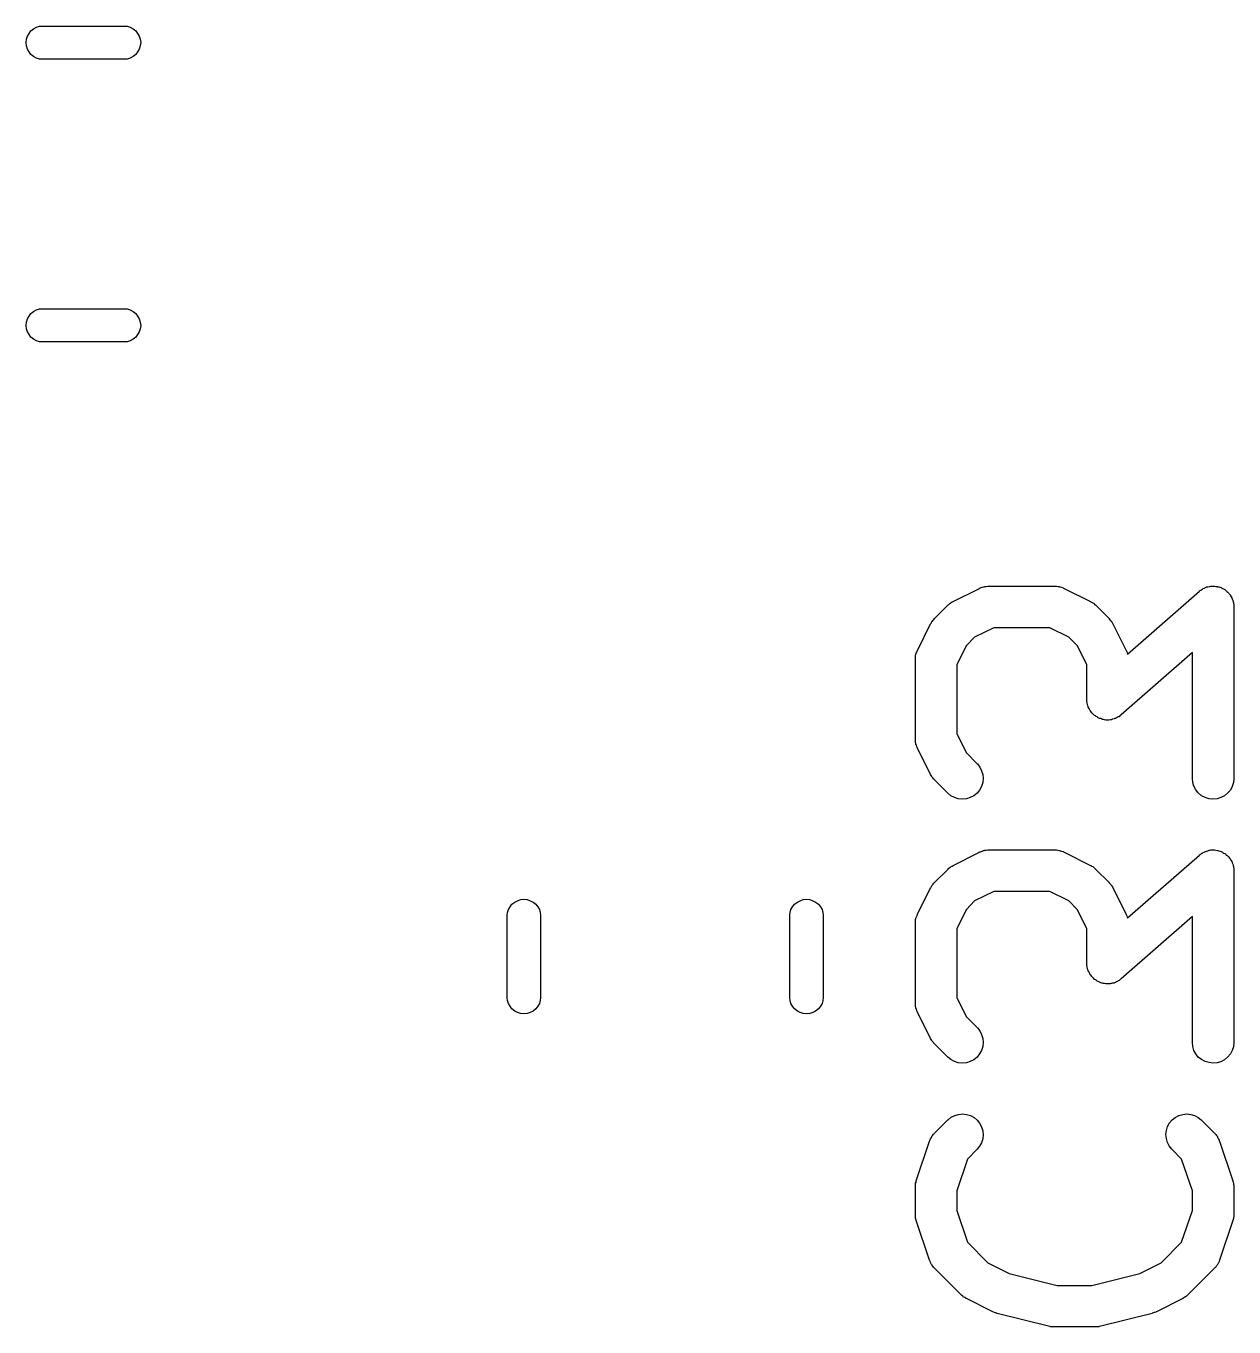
# Model space of a CAD drawing. Extents: x 112.9 to 160.3, y -137 to -94.4.
# Drawn here: x 155.893 to 160.253, y -115.274 to -110.58 of the extents above; entities that cross this region are included whole.
import ezdxf

# ---------------------------------------------------------------- set-up
doc = ezdxf.new("R2010")
doc.units = 0
doc.layers.add('BLACK', color=7, linetype='CONTINUOUS')

msp = doc.modelspace()

# ---------------------------------------------------------------- linework, layer by layer
at = {"layer": 'BLACK', "linetype": 'CONTINUOUS'}
for p, q in [((155.911, -110.597), (155.92, -110.59)), ((155.92, -110.59), (155.931, -110.584)), ((155.931, -110.584), (155.942, -110.581)), ((155.942, -110.581), (155.951, -110.58)), ((155.951, -110.58), (156.249, -110.58)), ((156.249, -110.58), (156.258, -110.581)), ((156.258, -110.581), (156.269, -110.584)), ((156.269, -110.584), (156.28, -110.59)), ((156.28, -110.59), (156.289, -110.597)), ((155.893, -110.64), (155.895, -110.628)), ((155.895, -110.628), (155.898, -110.617)), ((155.898, -110.617), (155.904, -110.607)), ((155.904, -110.607), (155.911, -110.597)), ((156.289, -110.597), (156.296, -110.607)), ((156.296, -110.607), (156.302, -110.617)), ((156.302, -110.617), (156.305, -110.628)), ((156.305, -110.628), (156.307, -110.64)), ((155.895, -110.652), (155.893, -110.64)), ((155.898, -110.663), (155.895, -110.652)), ((155.904, -110.673), (155.898, -110.663)), ((155.911, -110.683), (155.904, -110.673)), ((155.92, -110.69), (155.911, -110.683)), ((156.289, -110.683), (156.28, -110.69)), ((156.296, -110.673), (156.289, -110.683)), ((156.302, -110.663), (156.296, -110.673)), ((156.305, -110.652), (156.302, -110.663)), ((156.307, -110.64), (156.305, -110.652)), ((155.931, -110.696), (155.92, -110.69)), ((155.942, -110.699), (155.931, -110.696)), ((155.951, -110.7), (155.942, -110.699)), ((156.249, -110.7), (155.951, -110.7)), ((156.258, -110.699), (156.249, -110.7)), ((156.269, -110.696), (156.258, -110.699)), ((156.28, -110.69), (156.269, -110.696)), ((155.904, -111.627), (155.911, -111.617)), ((155.911, -111.617), (155.92, -111.61)), ((155.92, -111.61), (155.931, -111.604)), ((155.931, -111.604), (155.942, -111.601)), ((155.942, -111.601), (155.951, -111.6)), ((155.951, -111.6), (156.249, -111.6)), ((156.249, -111.6), (156.258, -111.601)), ((156.258, -111.601), (156.269, -111.604)), ((156.269, -111.604), (156.28, -111.61)), ((156.28, -111.61), (156.289, -111.617)), ((156.289, -111.617), (156.296, -111.627)), ((155.893, -111.66), (155.895, -111.648)), ((155.895, -111.672), (155.893, -111.66)), ((155.895, -111.648), (155.898, -111.637)), ((155.898, -111.637), (155.904, -111.627)), ((156.296, -111.627), (156.302, -111.637)), ((156.302, -111.637), (156.305, -111.648)), ((156.305, -111.648), (156.307, -111.66)), ((156.307, -111.66), (156.305, -111.672)), ((155.898, -111.683), (155.895, -111.672)), ((155.904, -111.693), (155.898, -111.683)), ((155.911, -111.703), (155.904, -111.693)), ((155.92, -111.71), (155.911, -111.703)), ((155.931, -111.716), (155.92, -111.71)), ((155.942, -111.719), (155.931, -111.716)), ((156.269, -111.716), (156.258, -111.719)), ((156.28, -111.71), (156.269, -111.716)), ((156.289, -111.703), (156.28, -111.71)), ((156.296, -111.693), (156.289, -111.703)), ((156.302, -111.683), (156.296, -111.693)), ((156.305, -111.672), (156.302, -111.683)), ((155.951, -111.72), (155.942, -111.719)), ((156.249, -111.72), (155.951, -111.72)), ((156.258, -111.719), (156.249, -111.72)), ((159.239, -112.656), (159.335, -112.609)), ((159.335, -112.608), (159.338, -112.607)), ((159.335, -112.609), (159.335, -112.608)), ((159.338, -112.607), (159.34, -112.606)), ((159.34, -112.606), (159.344, -112.605)), ((159.344, -112.605), (159.349, -112.603)), ((159.349, -112.603), (159.351, -112.603)), ((159.351, -112.603), (159.354, -112.602)), ((159.354, -112.602), (159.359, -112.602)), ((159.359, -112.602), (159.364, -112.601)), ((159.364, -112.601), (159.366, -112.601)), ((159.366, -112.601), (159.368, -112.601)), ((159.368, -112.601), (159.606, -112.601)), ((159.606, -112.601), (159.607, -112.601)), ((159.607, -112.601), (159.609, -112.601)), ((159.609, -112.601), (159.612, -112.601)), ((159.612, -112.601), (159.617, -112.602)), ((159.617, -112.602), (159.622, -112.602)), ((159.622, -112.602), (159.624, -112.603)), ((159.624, -112.603), (159.626, -112.603)), ((159.626, -112.603), (159.631, -112.605)), ((159.631, -112.605), (159.636, -112.607)), ((159.636, -112.607), (159.638, -112.608)), ((159.638, -112.608), (159.64, -112.609)), ((159.64, -112.609), (159.735, -112.656)), ((160.141, -112.61), (160.145, -112.608)), ((160.145, -112.608), (160.15, -112.606)), ((160.15, -112.606), (160.152, -112.605)), ((160.152, -112.605), (160.154, -112.604)), ((160.154, -112.604), (160.159, -112.603)), ((160.159, -112.603), (160.164, -112.602)), ((160.164, -112.602), (160.166, -112.602)), ((160.166, -112.602), (160.169, -112.601)), ((160.169, -112.601), (160.173, -112.601)), ((160.173, -112.601), (160.178, -112.601)), ((160.178, -112.601), (160.181, -112.601)), ((160.181, -112.601), (160.183, -112.601)), ((160.183, -112.601), (160.188, -112.602)), ((160.188, -112.602), (160.193, -112.602)), ((160.193, -112.602), (160.195, -112.603)), ((160.195, -112.603), (160.198, -112.603)), ((160.198, -112.603), (160.202, -112.605)), ((160.202, -112.605), (160.207, -112.606)), ((160.207, -112.606), (160.209, -112.608)), ((160.209, -112.608), (160.211, -112.609)), ((160.211, -112.609), (160.215, -112.611)), ((159.236, -112.658), (159.239, -112.656)), ((159.735, -112.656), (159.736, -112.657)), ((159.869, -112.846), (160.128, -112.619)), ((160.128, -112.619), (160.129, -112.618)), ((160.129, -112.618), (160.133, -112.616)), ((160.133, -112.616), (160.137, -112.613)), ((160.137, -112.613), (160.139, -112.612)), ((160.139, -112.612), (160.141, -112.61)), ((160.215, -112.611), (160.22, -112.613)), ((160.22, -112.613), (160.222, -112.615)), ((160.222, -112.615), (160.224, -112.617)), ((160.224, -112.617), (160.227, -112.62)), ((160.227, -112.62), (160.231, -112.623)), ((160.231, -112.623), (160.233, -112.625)), ((160.233, -112.625), (160.234, -112.627)), ((160.234, -112.627), (160.237, -112.63)), ((160.237, -112.63), (160.24, -112.634)), ((160.24, -112.634), (160.241, -112.636)), ((160.241, -112.636), (160.243, -112.639)), ((160.243, -112.639), (160.245, -112.643)), ((160.245, -112.643), (160.247, -112.647)), ((160.247, -112.647), (160.248, -112.65)), ((160.248, -112.65), (160.249, -112.652)), ((160.249, -112.652), (160.25, -112.657)), ((159.172, -112.718), (159.22, -112.67)), ((159.22, -112.67), (159.221, -112.669)), ((159.221, -112.669), (159.224, -112.667)), ((159.224, -112.667), (159.227, -112.664)), ((159.227, -112.664), (159.23, -112.662)), ((159.23, -112.662), (159.232, -112.66)), ((159.232, -112.66), (159.236, -112.658)), ((159.736, -112.657), (159.739, -112.659)), ((159.739, -112.659), (159.743, -112.661)), ((159.743, -112.661), (159.746, -112.663)), ((159.746, -112.663), (159.748, -112.665)), ((159.748, -112.665), (159.751, -112.668)), ((159.751, -112.668), (159.754, -112.67)), ((159.754, -112.67), (159.802, -112.718)), ((160.25, -112.657), (160.251, -112.661)), ((160.251, -112.661), (160.251, -112.664)), ((160.251, -112.664), (160.252, -112.666)), ((160.252, -112.666), (160.252, -112.671)), ((160.252, -112.671), (160.253, -112.676)), ((160.253, -112.676), (160.253, -113.295)), ((159.111, -112.833), (159.158, -112.737)), ((159.158, -112.737), (159.159, -112.736)), ((159.159, -112.736), (159.161, -112.733)), ((159.161, -112.733), (159.163, -112.729)), ((159.163, -112.729), (159.165, -112.727)), ((159.165, -112.727), (159.167, -112.724)), ((159.167, -112.724), (159.17, -112.721)), ((159.17, -112.721), (159.172, -112.718)), ((159.802, -112.718), (159.803, -112.719)), ((159.803, -112.719), (159.805, -112.722)), ((159.805, -112.722), (159.808, -112.725)), ((159.808, -112.725), (159.81, -112.728)), ((159.81, -112.728), (159.812, -112.73)), ((159.812, -112.73), (159.814, -112.734)), ((159.814, -112.734), (159.816, -112.737)), ((159.816, -112.737), (159.864, -112.833)), ((159.317, -112.785), (159.287, -112.815)), ((159.386, -112.751), (159.317, -112.785)), ((159.588, -112.751), (159.386, -112.751)), ((159.657, -112.785), (159.588, -112.751)), ((159.687, -112.815), (159.657, -112.785)), ((159.105, -112.846), (159.107, -112.841)), ((159.107, -112.841), (159.109, -112.837)), ((159.109, -112.837), (159.11, -112.835)), ((159.11, -112.835), (159.111, -112.833)), ((159.287, -112.815), (159.253, -112.884)), ((159.722, -112.884), (159.687, -112.815)), ((160.103, -112.841), (159.846, -113.065)), ((159.864, -112.833), (159.864, -112.833)), ((159.864, -112.833), (159.865, -112.836)), ((159.865, -112.836), (159.866, -112.837)), ((159.866, -112.837), (159.867, -112.842)), ((159.867, -112.842), (159.869, -112.846)), ((160.103, -113.295), (160.103, -112.841)), ((159.103, -112.861), (159.104, -112.856)), ((159.103, -112.863), (159.103, -112.861)), ((159.103, -112.865), (159.103, -112.863)), ((159.103, -112.866), (159.103, -112.865)), ((159.103, -113.152), (159.103, -112.866)), ((159.104, -112.85), (159.105, -112.848)), ((159.104, -112.856), (159.104, -112.85)), ((159.105, -112.848), (159.105, -112.846)), ((159.253, -112.884), (159.253, -113.134)), ((159.722, -113.009), (159.722, -112.884)), ((159.722, -113.014), (159.722, -113.009)), ((159.722, -113.018), (159.722, -113.014)), ((159.723, -113.021), (159.722, -113.018)), ((159.723, -113.023), (159.723, -113.021)), ((159.724, -113.028), (159.723, -113.023)), ((159.725, -113.033), (159.724, -113.028)), ((159.727, -113.035), (159.725, -113.033)), ((159.727, -113.038), (159.727, -113.035)), ((159.73, -113.042), (159.727, -113.038)), ((159.731, -113.046), (159.73, -113.042)), ((159.733, -113.048), (159.731, -113.046)), ((159.734, -113.05), (159.733, -113.048)), ((159.737, -113.054), (159.734, -113.05)), ((159.74, -113.058), (159.737, -113.054)), ((159.742, -113.06), (159.74, -113.058)), ((159.743, -113.062), (159.742, -113.06)), ((159.747, -113.065), (159.743, -113.062)), ((159.75, -113.068), (159.747, -113.065)), ((159.753, -113.069), (159.75, -113.068)), ((159.755, -113.071), (159.753, -113.069)), ((159.759, -113.073), (159.755, -113.071)), ((159.763, -113.076), (159.759, -113.073)), ((159.765, -113.077), (159.763, -113.076)), ((159.768, -113.078), (159.765, -113.077)), ((159.772, -113.079), (159.768, -113.078)), ((159.825, -113.078), (159.822, -113.079)), ((159.829, -113.076), (159.825, -113.078)), ((159.833, -113.074), (159.829, -113.076)), ((159.835, -113.073), (159.833, -113.074)), ((159.838, -113.072), (159.835, -113.073)), ((159.841, -113.069), (159.838, -113.072)), ((159.845, -113.066), (159.841, -113.069)), ((159.846, -113.065), (159.845, -113.066)), ((159.776, -113.081), (159.772, -113.079)), ((159.779, -113.082), (159.776, -113.081)), ((159.782, -113.082), (159.779, -113.082)), ((159.786, -113.083), (159.782, -113.082)), ((159.791, -113.084), (159.786, -113.083)), ((159.794, -113.084), (159.791, -113.084)), ((159.796, -113.084), (159.794, -113.084)), ((159.801, -113.084), (159.796, -113.084)), ((159.806, -113.083), (159.801, -113.084)), ((159.808, -113.083), (159.806, -113.083)), ((159.811, -113.083), (159.808, -113.083)), ((159.815, -113.081), (159.811, -113.083)), ((159.82, -113.08), (159.815, -113.081)), ((159.822, -113.079), (159.82, -113.08)), ((159.103, -113.154), (159.103, -113.152)), ((159.103, -113.156), (159.103, -113.154)), ((159.104, -113.161), (159.103, -113.156)), ((159.104, -113.166), (159.104, -113.161)), ((159.105, -113.168), (159.104, -113.166)), ((159.105, -113.171), (159.105, -113.168)), ((159.107, -113.175), (159.105, -113.171)), ((159.253, -113.134), (159.287, -113.203)), ((159.108, -113.18), (159.107, -113.175)), ((159.109, -113.182), (159.108, -113.18)), ((159.11, -113.184), (159.109, -113.182)), ((159.111, -113.185), (159.11, -113.184)), ((159.158, -113.281), (159.111, -113.185)), ((159.287, -113.203), (159.326, -113.242)), ((159.326, -113.242), (159.327, -113.242)), ((159.327, -113.242), (159.336, -113.254)), ((159.336, -113.254), (159.342, -113.267)), ((159.16, -113.284), (159.158, -113.281)), ((159.162, -113.288), (159.16, -113.284)), ((159.164, -113.29), (159.162, -113.288)), ((159.166, -113.293), (159.164, -113.29)), ((159.169, -113.296), (159.166, -113.293)), ((159.171, -113.299), (159.169, -113.296)), ((159.172, -113.3), (159.171, -113.299)), ((159.22, -113.348), (159.172, -113.3)), ((159.342, -113.267), (159.347, -113.281)), ((159.346, -113.31), (159.342, -113.324)), ((159.348, -113.295), (159.346, -113.31)), ((159.347, -113.281), (159.348, -113.295)), ((160.104, -113.309), (160.103, -113.295)), ((160.108, -113.323), (160.104, -113.309)), ((160.251, -113.31), (160.247, -113.324)), ((160.253, -113.296), (160.251, -113.31)), ((160.253, -113.295), (160.253, -113.296)), ((159.231, -113.357), (159.22, -113.348)), ((159.244, -113.364), (159.231, -113.357)), ((159.314, -113.357), (159.301, -113.364)), ((159.326, -113.348), (159.314, -113.357)), ((159.335, -113.337), (159.326, -113.348)), ((159.342, -113.324), (159.335, -113.337)), ((160.115, -113.336), (160.108, -113.323)), ((160.124, -113.347), (160.115, -113.336)), ((160.136, -113.357), (160.124, -113.347)), ((160.149, -113.364), (160.136, -113.357)), ((160.219, -113.357), (160.206, -113.364)), ((160.23, -113.348), (160.219, -113.357)), ((160.24, -113.337), (160.23, -113.348)), ((160.247, -113.324), (160.24, -113.337)), ((159.258, -113.368), (159.244, -113.364)), ((159.273, -113.37), (159.258, -113.368)), ((159.287, -113.368), (159.273, -113.37)), ((159.301, -113.364), (159.287, -113.368)), ((160.163, -113.368), (160.149, -113.364)), ((160.177, -113.37), (160.163, -113.368)), ((160.192, -113.368), (160.177, -113.37)), ((160.206, -113.364), (160.192, -113.368)), ((159.239, -113.609), (159.335, -113.561)), ((159.335, -113.561), (159.335, -113.56)), ((159.335, -113.56), (159.338, -113.56)), ((159.338, -113.56), (159.34, -113.559)), ((159.34, -113.559), (159.344, -113.557)), ((159.344, -113.557), (159.349, -113.555)), ((159.349, -113.555), (159.351, -113.555)), ((159.351, -113.555), (159.354, -113.554)), ((159.354, -113.554), (159.359, -113.554)), ((159.359, -113.554), (159.364, -113.553)), ((159.364, -113.553), (159.366, -113.553)), ((159.366, -113.553), (159.368, -113.553)), ((159.368, -113.553), (159.606, -113.553)), ((159.606, -113.553), (159.607, -113.553)), ((159.607, -113.553), (159.609, -113.553)), ((159.609, -113.553), (159.612, -113.553)), ((159.612, -113.553), (159.617, -113.554)), ((159.617, -113.554), (159.622, -113.555)), ((159.622, -113.555), (159.624, -113.555)), ((159.624, -113.555), (159.626, -113.556)), ((159.626, -113.556), (159.631, -113.557)), ((159.631, -113.557), (159.636, -113.559)), ((159.636, -113.559), (159.638, -113.56)), ((159.638, -113.56), (159.64, -113.561)), ((159.64, -113.561), (159.735, -113.609)), ((159.869, -113.798), (160.128, -113.572)), ((160.128, -113.572), (160.129, -113.571)), ((160.129, -113.571), (160.133, -113.568)), ((160.133, -113.568), (160.137, -113.565)), ((160.137, -113.565), (160.139, -113.564)), ((160.139, -113.564), (160.141, -113.562)), ((160.141, -113.562), (160.145, -113.561)), ((160.145, -113.561), (160.15, -113.558)), ((160.15, -113.558), (160.152, -113.558)), ((160.152, -113.558), (160.154, -113.557)), ((160.154, -113.557), (160.159, -113.556)), ((160.159, -113.556), (160.164, -113.554)), ((160.164, -113.554), (160.166, -113.554)), ((160.166, -113.554), (160.169, -113.553)), ((160.169, -113.553), (160.173, -113.553)), ((160.173, -113.553), (160.178, -113.553)), ((160.178, -113.553), (160.181, -113.553)), ((160.181, -113.553), (160.183, -113.553)), ((160.183, -113.553), (160.188, -113.554)), ((160.188, -113.554), (160.193, -113.555)), ((160.193, -113.555), (160.195, -113.555)), ((160.195, -113.555), (160.198, -113.556)), ((160.198, -113.556), (160.202, -113.557)), ((160.202, -113.557), (160.207, -113.559)), ((160.207, -113.559), (160.209, -113.56)), ((160.209, -113.56), (160.211, -113.561)), ((160.211, -113.561), (160.215, -113.564)), ((160.215, -113.564), (160.22, -113.566)), ((160.22, -113.566), (160.222, -113.567)), ((160.222, -113.567), (160.224, -113.569)), ((160.224, -113.569), (160.227, -113.572)), ((160.227, -113.572), (160.231, -113.575)), ((160.231, -113.575), (160.233, -113.577)), ((160.233, -113.577), (160.234, -113.579)), ((160.234, -113.579), (160.237, -113.583)), ((160.237, -113.583), (160.24, -113.586)), ((160.24, -113.586), (160.241, -113.589)), ((160.241, -113.589), (160.243, -113.591)), ((160.243, -113.591), (160.245, -113.595)), ((159.172, -113.67), (159.22, -113.623)), ((159.22, -113.623), (159.221, -113.622)), ((159.221, -113.622), (159.224, -113.619)), ((159.224, -113.619), (159.227, -113.616)), ((159.227, -113.616), (159.23, -113.615)), ((159.23, -113.615), (159.232, -113.613)), ((159.232, -113.613), (159.236, -113.611)), ((159.236, -113.611), (159.239, -113.609)), ((159.735, -113.609), (159.736, -113.609)), ((159.736, -113.609), (159.739, -113.611)), ((159.739, -113.611), (159.743, -113.613)), ((159.743, -113.613), (159.746, -113.615)), ((159.746, -113.615), (159.748, -113.617)), ((159.748, -113.617), (159.751, -113.62)), ((159.751, -113.62), (159.754, -113.623)), ((159.754, -113.623), (159.802, -113.67)), ((160.245, -113.595), (160.247, -113.599)), ((160.247, -113.599), (160.248, -113.602)), ((160.248, -113.602), (160.249, -113.604)), ((160.249, -113.604), (160.25, -113.609)), ((160.25, -113.609), (160.251, -113.613)), ((160.251, -113.613), (160.251, -113.616)), ((160.251, -113.616), (160.252, -113.619)), ((160.252, -113.619), (160.252, -113.623)), ((160.252, -113.623), (160.253, -113.628)), ((160.253, -113.628), (160.253, -114.247)), ((159.159, -113.689), (159.161, -113.685)), ((159.161, -113.685), (159.163, -113.681)), ((159.163, -113.681), (159.165, -113.679)), ((159.165, -113.679), (159.167, -113.676)), ((159.167, -113.676), (159.17, -113.673)), ((159.17, -113.673), (159.172, -113.67)), ((159.802, -113.67), (159.803, -113.671)), ((159.803, -113.671), (159.805, -113.674)), ((159.805, -113.674), (159.808, -113.677)), ((159.808, -113.677), (159.81, -113.68)), ((159.81, -113.68), (159.812, -113.682)), ((159.812, -113.682), (159.814, -113.686)), ((159.814, -113.686), (159.816, -113.69)), ((157.667, -113.736), (157.678, -113.732)), ((157.678, -113.732), (157.69, -113.731)), ((157.69, -113.731), (157.702, -113.732)), ((157.702, -113.732), (157.713, -113.736)), ((158.687, -113.736), (158.698, -113.732)), ((158.698, -113.732), (158.71, -113.731)), ((158.71, -113.731), (158.722, -113.732)), ((158.722, -113.732), (158.733, -113.736)), ((159.111, -113.785), (159.158, -113.69)), ((159.158, -113.69), (159.159, -113.689)), ((159.386, -113.703), (159.317, -113.737)), ((159.588, -113.703), (159.386, -113.703)), ((159.657, -113.737), (159.588, -113.703)), ((159.816, -113.69), (159.864, -113.785)), ((157.63, -113.788), (157.631, -113.779)), ((157.631, -113.779), (157.634, -113.768)), ((157.634, -113.768), (157.64, -113.758)), ((157.64, -113.758), (157.647, -113.749)), ((157.647, -113.749), (157.657, -113.741)), ((157.657, -113.741), (157.667, -113.736)), ((157.713, -113.736), (157.723, -113.741)), ((157.723, -113.741), (157.733, -113.749)), ((157.733, -113.749), (157.74, -113.758)), ((157.74, -113.758), (157.746, -113.768)), ((157.746, -113.768), (157.749, -113.779)), ((157.749, -113.779), (157.75, -113.788)), ((158.65, -113.788), (158.651, -113.779)), ((158.651, -113.779), (158.654, -113.768)), ((158.654, -113.768), (158.66, -113.758)), ((158.66, -113.758), (158.667, -113.749)), ((158.667, -113.749), (158.677, -113.741)), ((158.677, -113.741), (158.687, -113.736)), ((158.733, -113.736), (158.743, -113.741)), ((158.743, -113.741), (158.753, -113.749)), ((158.753, -113.749), (158.76, -113.758)), ((158.76, -113.758), (158.766, -113.768)), ((158.766, -113.768), (158.769, -113.779)), ((158.769, -113.779), (158.77, -113.788)), ((159.287, -113.768), (159.253, -113.836)), ((159.317, -113.737), (159.287, -113.768)), ((159.687, -113.768), (159.657, -113.737)), ((159.722, -113.836), (159.687, -113.768)), ((157.63, -114.087), (157.63, -113.788)), ((157.75, -113.788), (157.75, -114.087)), ((158.65, -114.087), (158.65, -113.788)), ((158.77, -113.788), (158.77, -114.087)), ((159.103, -113.813), (159.104, -113.808)), ((159.103, -113.815), (159.103, -113.813)), ((159.103, -113.817), (159.103, -113.815)), ((159.103, -113.818), (159.103, -113.817)), ((159.103, -114.104), (159.103, -113.818)), ((159.104, -113.803), (159.105, -113.801)), ((159.104, -113.808), (159.104, -113.803)), ((159.105, -113.799), (159.107, -113.794)), ((159.105, -113.801), (159.105, -113.799)), ((159.107, -113.794), (159.109, -113.789)), ((159.109, -113.789), (159.11, -113.787)), ((159.11, -113.787), (159.111, -113.785)), ((160.103, -113.793), (159.846, -114.018)), ((159.864, -113.785), (159.864, -113.786)), ((159.864, -113.786), (159.865, -113.788)), ((159.865, -113.788), (159.866, -113.79)), ((159.866, -113.79), (159.867, -113.795)), ((159.867, -113.795), (159.869, -113.798)), ((160.103, -114.247), (160.103, -113.793)), ((159.253, -113.836), (159.253, -114.086)), ((159.722, -113.961), (159.722, -113.836)), ((159.722, -113.966), (159.722, -113.961)), ((159.722, -113.971), (159.722, -113.966)), ((159.723, -113.973), (159.722, -113.971)), ((159.723, -113.976), (159.723, -113.973)), ((159.724, -113.98), (159.723, -113.976)), ((159.725, -113.985), (159.724, -113.98)), ((159.727, -113.987), (159.725, -113.985)), ((159.727, -113.99), (159.727, -113.987)), ((159.73, -113.994), (159.727, -113.99)), ((159.731, -113.998), (159.73, -113.994)), ((159.733, -114), (159.731, -113.998)), ((159.734, -114.003), (159.733, -114)), ((159.737, -114.006), (159.734, -114.003)), ((159.74, -114.01), (159.737, -114.006)), ((159.742, -114.012), (159.74, -114.01)), ((159.743, -114.014), (159.742, -114.012)), ((159.747, -114.017), (159.743, -114.014)), ((159.75, -114.02), (159.747, -114.017)), ((159.753, -114.022), (159.75, -114.02)), ((159.755, -114.023), (159.753, -114.022)), ((159.759, -114.026), (159.755, -114.023)), ((159.763, -114.028), (159.759, -114.026)), ((159.765, -114.029), (159.763, -114.028)), ((159.768, -114.03), (159.765, -114.029)), ((159.772, -114.032), (159.768, -114.03)), ((159.776, -114.034), (159.772, -114.032)), ((159.779, -114.034), (159.776, -114.034)), ((159.782, -114.035), (159.779, -114.034)), ((159.786, -114.035), (159.782, -114.035)), ((159.791, -114.036), (159.786, -114.035)), ((159.794, -114.036), (159.791, -114.036)), ((159.796, -114.036), (159.794, -114.036)), ((159.801, -114.036), (159.796, -114.036)), ((159.806, -114.036), (159.801, -114.036)), ((159.808, -114.035), (159.806, -114.036)), ((159.811, -114.035), (159.808, -114.035)), ((159.815, -114.034), (159.811, -114.035)), ((159.82, -114.033), (159.815, -114.034)), ((159.822, -114.032), (159.82, -114.033)), ((159.825, -114.031), (159.822, -114.032)), ((159.829, -114.029), (159.825, -114.031)), ((159.833, -114.027), (159.829, -114.029)), ((159.835, -114.025), (159.833, -114.027)), ((159.838, -114.024), (159.835, -114.025)), ((159.841, -114.021), (159.838, -114.024)), ((159.845, -114.018), (159.841, -114.021)), ((159.846, -114.018), (159.845, -114.018)), ((157.631, -114.096), (157.63, -114.087)), ((157.634, -114.107), (157.631, -114.096)), ((157.64, -114.117), (157.634, -114.107)), ((157.746, -114.107), (157.74, -114.117)), ((157.749, -114.096), (157.746, -114.107)), ((157.75, -114.087), (157.749, -114.096)), ((158.651, -114.096), (158.65, -114.087)), ((158.654, -114.107), (158.651, -114.096)), ((158.66, -114.117), (158.654, -114.107)), ((158.766, -114.107), (158.76, -114.117)), ((158.769, -114.096), (158.766, -114.107)), ((158.77, -114.087), (158.769, -114.096)), ((159.103, -114.106), (159.103, -114.104)), ((159.103, -114.109), (159.103, -114.106)), ((159.104, -114.114), (159.103, -114.109)), ((159.253, -114.086), (159.287, -114.155)), ((157.647, -114.126), (157.64, -114.117)), ((157.657, -114.134), (157.647, -114.126)), ((157.667, -114.139), (157.657, -114.134)), ((157.678, -114.143), (157.667, -114.139)), ((157.69, -114.144), (157.678, -114.143)), ((157.702, -114.143), (157.69, -114.144)), ((157.713, -114.139), (157.702, -114.143)), ((157.723, -114.134), (157.713, -114.139)), ((157.733, -114.126), (157.723, -114.134)), ((157.74, -114.117), (157.733, -114.126)), ((158.667, -114.126), (158.66, -114.117)), ((158.677, -114.134), (158.667, -114.126)), ((158.687, -114.139), (158.677, -114.134)), ((158.698, -114.143), (158.687, -114.139)), ((158.71, -114.144), (158.698, -114.143)), ((158.722, -114.143), (158.71, -114.144)), ((158.733, -114.139), (158.722, -114.143)), ((158.743, -114.134), (158.733, -114.139)), ((158.753, -114.126), (158.743, -114.134)), ((158.76, -114.117), (158.753, -114.126)), ((159.104, -114.119), (159.104, -114.114)), ((159.105, -114.121), (159.104, -114.119)), ((159.105, -114.123), (159.105, -114.121)), ((159.107, -114.128), (159.105, -114.123)), ((159.108, -114.133), (159.107, -114.128)), ((159.109, -114.135), (159.108, -114.133)), ((159.11, -114.137), (159.109, -114.135)), ((159.111, -114.138), (159.11, -114.137)), ((159.158, -114.233), (159.111, -114.138)), ((159.287, -114.155), (159.326, -114.194)), ((159.326, -114.194), (159.327, -114.195)), ((159.327, -114.195), (159.336, -114.206)), ((159.16, -114.237), (159.158, -114.233)), ((159.162, -114.24), (159.16, -114.237)), ((159.164, -114.243), (159.162, -114.24)), ((159.166, -114.245), (159.164, -114.243)), ((159.169, -114.248), (159.166, -114.245)), ((159.171, -114.252), (159.169, -114.248)), ((159.336, -114.206), (159.342, -114.219)), ((159.342, -114.219), (159.347, -114.233)), ((159.348, -114.248), (159.346, -114.262)), ((159.347, -114.233), (159.348, -114.248)), ((160.104, -114.262), (160.103, -114.247)), ((160.253, -114.248), (160.251, -114.263)), ((160.253, -114.247), (160.253, -114.248)), ((159.172, -114.252), (159.171, -114.252)), ((159.22, -114.3), (159.172, -114.252)), ((159.335, -114.289), (159.326, -114.3)), ((159.342, -114.276), (159.335, -114.289)), ((159.346, -114.262), (159.342, -114.276)), ((160.108, -114.276), (160.104, -114.262)), ((160.115, -114.289), (160.108, -114.276)), ((160.124, -114.3), (160.115, -114.289)), ((160.24, -114.289), (160.23, -114.301)), ((160.247, -114.277), (160.24, -114.289)), ((160.251, -114.263), (160.247, -114.277)), ((159.231, -114.309), (159.22, -114.3)), ((159.244, -114.316), (159.231, -114.309)), ((159.258, -114.321), (159.244, -114.316)), ((159.273, -114.322), (159.258, -114.321)), ((159.287, -114.321), (159.273, -114.322)), ((159.301, -114.316), (159.287, -114.321)), ((159.314, -114.31), (159.301, -114.316)), ((159.326, -114.3), (159.314, -114.31)), ((160.136, -114.309), (160.124, -114.3)), ((160.149, -114.316), (160.136, -114.309)), ((160.163, -114.32), (160.149, -114.316)), ((160.177, -114.322), (160.163, -114.32)), ((160.192, -114.321), (160.177, -114.322)), ((160.206, -114.317), (160.192, -114.321)), ((160.219, -114.31), (160.206, -114.317)), ((160.23, -114.301), (160.219, -114.31)), ((159.172, -114.575), (159.22, -114.527)), ((159.22, -114.527), (159.221, -114.527)), ((159.221, -114.527), (159.232, -114.517)), ((159.232, -114.517), (159.245, -114.511)), ((159.245, -114.511), (159.259, -114.507)), ((159.259, -114.507), (159.274, -114.505)), ((159.274, -114.505), (159.288, -114.507)), ((159.288, -114.507), (159.302, -114.511)), ((159.302, -114.511), (159.315, -114.518)), ((159.315, -114.518), (159.326, -114.528)), ((159.326, -114.528), (159.335, -114.539)), ((160.02, -114.538), (160.03, -114.527)), ((160.03, -114.527), (160.041, -114.518)), ((160.041, -114.518), (160.054, -114.511)), ((160.054, -114.511), (160.068, -114.507)), ((160.068, -114.507), (160.083, -114.505)), ((160.083, -114.505), (160.097, -114.507)), ((160.097, -114.507), (160.111, -114.511)), ((160.111, -114.511), (160.124, -114.518)), ((160.124, -114.518), (160.135, -114.527)), ((160.135, -114.527), (160.183, -114.575)), ((159.166, -114.582), (159.169, -114.578)), ((159.169, -114.578), (159.171, -114.577)), ((159.171, -114.577), (159.172, -114.575)), ((159.335, -114.539), (159.342, -114.552)), ((159.342, -114.552), (159.346, -114.566)), ((159.346, -114.566), (159.348, -114.581)), ((160.007, -114.58), (160.009, -114.565)), ((160.009, -114.594), (160.007, -114.58)), ((160.009, -114.565), (160.013, -114.551)), ((160.013, -114.551), (160.02, -114.538)), ((160.183, -114.575), (160.184, -114.576)), ((160.184, -114.576), (160.185, -114.577)), ((160.185, -114.577), (160.187, -114.579)), ((160.187, -114.579), (160.19, -114.583)), ((159.106, -114.747), (159.154, -114.604)), ((159.154, -114.603), (159.155, -114.601)), ((159.154, -114.604), (159.154, -114.603)), ((159.155, -114.601), (159.156, -114.599)), ((159.156, -114.599), (159.158, -114.595)), ((159.158, -114.595), (159.161, -114.59)), ((159.161, -114.59), (159.162, -114.588)), ((159.162, -114.588), (159.163, -114.586)), ((159.163, -114.586), (159.166, -114.582)), ((159.335, -114.622), (159.326, -114.633)), ((159.342, -114.609), (159.335, -114.622)), ((159.346, -114.595), (159.342, -114.609)), ((159.348, -114.581), (159.346, -114.595)), ((160.013, -114.608), (160.009, -114.594)), ((160.019, -114.621), (160.013, -114.608)), ((160.029, -114.633), (160.019, -114.621)), ((160.19, -114.583), (160.193, -114.587)), ((160.193, -114.587), (160.194, -114.589)), ((160.194, -114.589), (160.195, -114.591)), ((160.195, -114.591), (160.197, -114.596)), ((160.197, -114.596), (160.2, -114.6)), ((160.2, -114.6), (160.2, -114.602)), ((160.2, -114.602), (160.201, -114.604)), ((160.201, -114.604), (160.249, -114.747)), ((159.291, -114.668), (159.253, -114.783)), ((159.326, -114.633), (159.291, -114.668)), ((160.064, -114.668), (160.029, -114.633)), ((160.029, -114.633), (160.029, -114.633)), ((160.103, -114.783), (160.064, -114.668)), ((159.103, -114.761), (159.104, -114.758)), ((159.103, -114.766), (159.103, -114.761)), ((159.103, -114.77), (159.103, -114.766)), ((159.104, -114.755), (159.106, -114.751)), ((159.104, -114.758), (159.104, -114.755)), ((159.106, -114.751), (159.106, -114.747)), ((160.249, -114.747), (160.249, -114.748)), ((160.249, -114.748), (160.25, -114.752)), ((160.25, -114.752), (160.251, -114.756)), ((160.251, -114.756), (160.251, -114.759)), ((160.251, -114.759), (160.252, -114.762)), ((160.252, -114.762), (160.252, -114.767)), ((160.252, -114.767), (160.253, -114.771)), ((159.103, -114.771), (159.103, -114.77)), ((159.103, -114.866), (159.103, -114.771)), ((159.253, -114.783), (159.253, -114.854)), ((160.103, -114.854), (160.103, -114.783)), ((160.253, -114.771), (160.253, -114.866)), ((159.253, -114.854), (159.291, -114.968)), ((160.064, -114.968), (160.103, -114.854)), ((159.103, -114.87), (159.103, -114.866)), ((159.103, -114.874), (159.103, -114.87)), ((159.104, -114.878), (159.103, -114.874)), ((159.104, -114.881), (159.104, -114.878)), ((159.105, -114.885), (159.104, -114.881)), ((159.106, -114.889), (159.105, -114.885)), ((159.106, -114.89), (159.106, -114.889)), ((159.154, -115.033), (159.106, -114.89)), ((160.249, -114.89), (160.201, -115.033)), ((160.25, -114.886), (160.249, -114.89)), ((160.251, -114.882), (160.25, -114.886)), ((160.252, -114.876), (160.251, -114.879)), ((160.251, -114.879), (160.251, -114.882)), ((160.253, -114.867), (160.252, -114.871)), ((160.252, -114.871), (160.252, -114.876)), ((160.253, -114.866), (160.253, -114.867)), ((159.291, -114.968), (159.365, -115.043)), ((159.99, -115.043), (160.064, -114.968)), ((159.155, -115.035), (159.154, -115.033)), ((159.156, -115.037), (159.155, -115.035)), ((159.158, -115.041), (159.156, -115.037)), ((159.16, -115.046), (159.158, -115.041)), ((159.161, -115.048), (159.16, -115.046)), ((159.162, -115.05), (159.161, -115.048)), ((159.365, -115.043), (159.442, -115.081)), ((159.913, -115.081), (159.99, -115.043)), ((160.193, -115.049), (160.192, -115.051)), ((160.195, -115.047), (160.193, -115.049)), ((160.197, -115.042), (160.195, -115.047)), ((160.199, -115.038), (160.197, -115.042)), ((160.2, -115.036), (160.199, -115.038)), ((160.201, -115.034), (160.2, -115.036)), ((160.201, -115.033), (160.201, -115.034)), ((159.166, -115.054), (159.162, -115.05)), ((159.168, -115.058), (159.166, -115.054)), ((159.17, -115.059), (159.168, -115.058)), ((159.171, -115.061), (159.17, -115.059)), ((159.172, -115.062), (159.171, -115.061)), ((159.267, -115.157), (159.172, -115.062)), ((159.442, -115.081), (159.615, -115.124)), ((159.74, -115.124), (159.913, -115.081)), ((160.183, -115.062), (160.088, -115.157)), ((160.184, -115.06), (160.183, -115.062)), ((160.186, -115.059), (160.184, -115.06)), ((160.189, -115.055), (160.186, -115.059)), ((160.192, -115.051), (160.189, -115.055)), ((159.615, -115.124), (159.74, -115.124)), ((159.271, -115.16), (159.267, -115.157)), ((159.274, -115.163), (159.271, -115.16)), ((159.276, -115.165), (159.274, -115.163)), ((159.279, -115.166), (159.276, -115.165)), ((159.282, -115.168), (159.279, -115.166)), ((159.286, -115.171), (159.282, -115.168)), ((159.287, -115.171), (159.286, -115.171)), ((159.382, -115.219), (159.287, -115.171)), ((160.068, -115.171), (159.973, -115.219)), ((160.072, -115.169), (160.068, -115.171)), ((160.076, -115.167), (160.072, -115.169)), ((160.078, -115.165), (160.076, -115.167)), ((160.081, -115.163), (160.078, -115.165)), ((160.084, -115.161), (160.081, -115.163)), ((160.087, -115.158), (160.084, -115.161)), ((160.088, -115.157), (160.087, -115.158)), ((159.383, -115.219), (159.382, -115.219)), ((159.382, -115.219), (159.382, -115.219)), ((159.389, -115.222), (159.383, -115.219)), ((159.396, -115.224), (159.389, -115.222)), ((159.397, -115.224), (159.396, -115.224)), ((159.396, -115.224), (159.396, -115.224)), ((159.398, -115.225), (159.397, -115.224)), ((159.588, -115.272), (159.398, -115.225)), ((159.958, -115.225), (159.767, -115.272)), ((159.965, -115.222), (159.958, -115.224)), ((159.958, -115.224), (159.958, -115.224)), ((159.958, -115.224), (159.958, -115.225)), ((159.971, -115.22), (159.965, -115.222)), ((159.972, -115.219), (159.971, -115.22)), ((159.973, -115.219), (159.972, -115.219)), ((159.972, -115.219), (159.972, -115.219)), ((159.589, -115.272), (159.588, -115.272)), ((159.591, -115.273), (159.589, -115.272)), ((159.597, -115.273), (159.591, -115.273)), ((159.602, -115.274), (159.597, -115.273)), ((159.604, -115.274), (159.602, -115.274)), ((159.605, -115.274), (159.604, -115.274)), ((159.606, -115.274), (159.605, -115.274)), ((159.749, -115.274), (159.606, -115.274)), ((159.75, -115.274), (159.749, -115.274)), ((159.752, -115.274), (159.75, -115.274)), ((159.758, -115.274), (159.752, -115.274)), ((159.764, -115.273), (159.758, -115.274)), ((159.765, -115.273), (159.764, -115.273)), ((159.766, -115.272), (159.765, -115.273)), ((159.767, -115.272), (159.766, -115.272))]:
    msp.add_line(p, q, dxfattribs=at)

doc.saveas('drawing.dxf')
